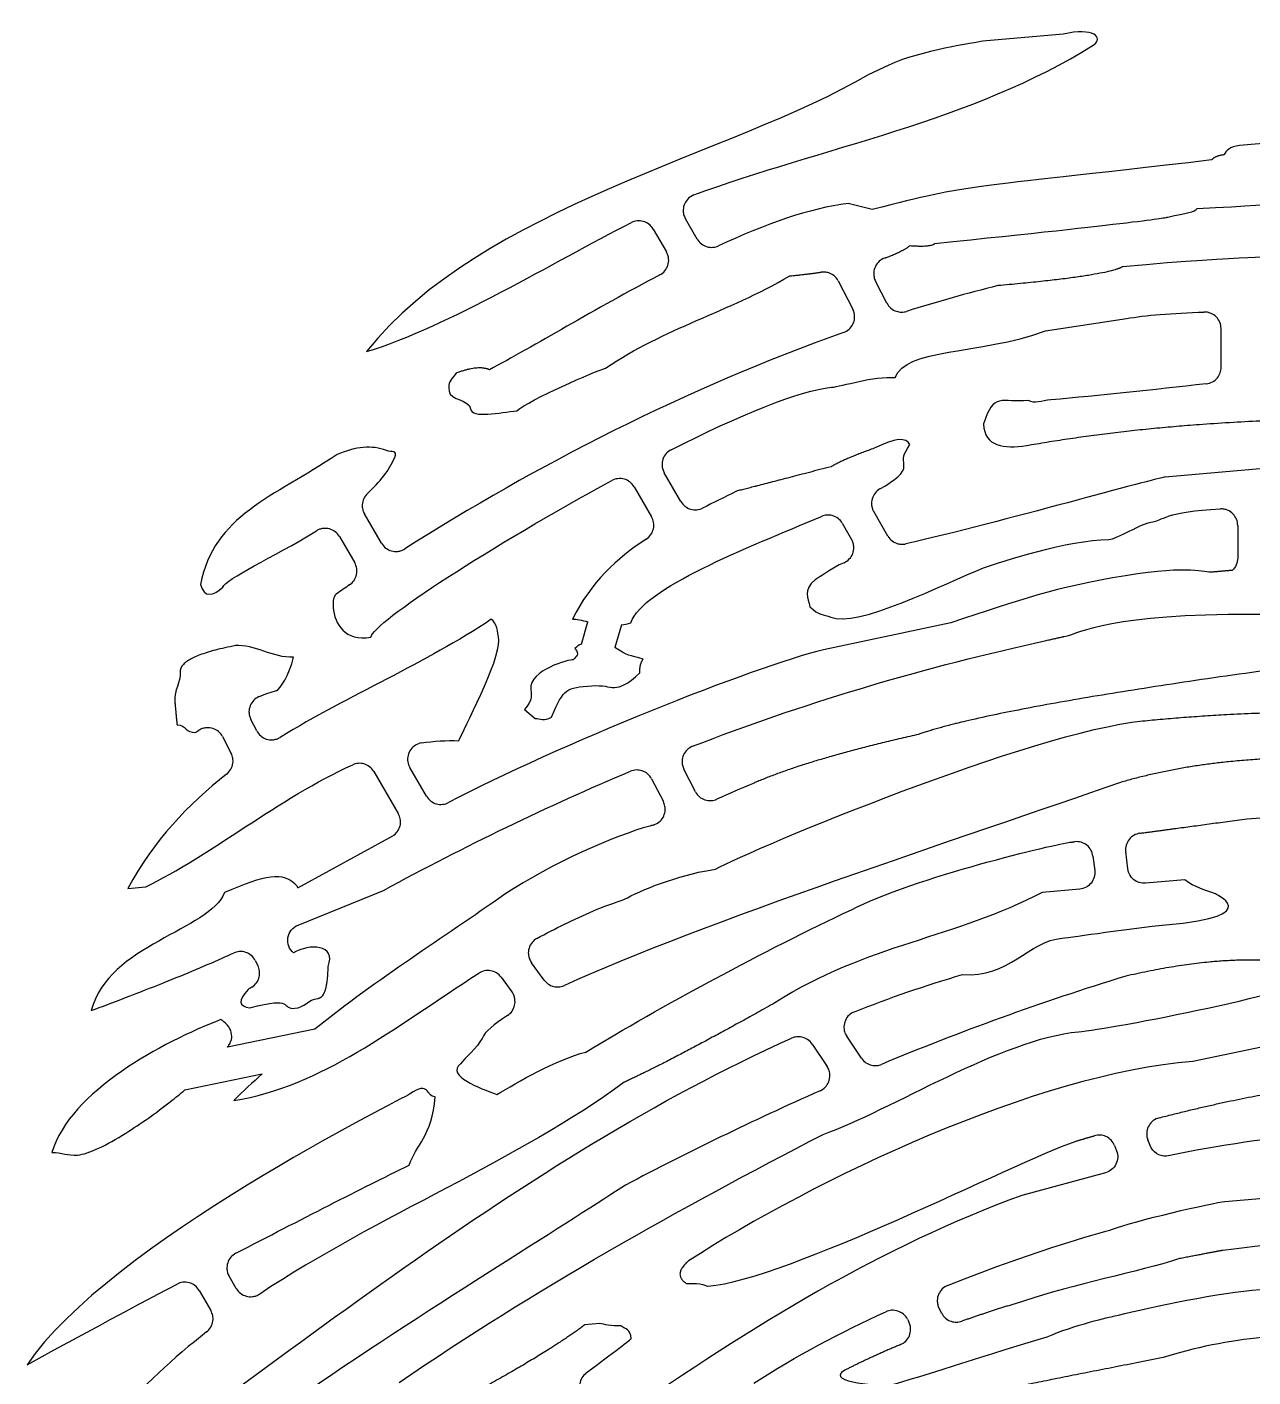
# Model space of a CAD drawing. Header units: inches. Extents: x -29.8 to 29.8, y -43 to 42.9.
# Drawn here: x -29.78 to -1.98, y 12.29 to 42.91 of the extents above; entities that cross this region are included whole.
import ezdxf

# ---------------------------------------------------------------- set-up
doc = ezdxf.new("R2010")
doc.units = ezdxf.units.IN
doc.header["$MEASUREMENT"] = 0

msp = doc.modelspace()

# ---------------------------------------------------------------- linework, layer by layer
for p, q in [((-6.282, 42.747), (-8.105, 42.587)), ((-10.236, 42.043), (-10.705, 41.824)), ((0.748, 40.488), (-2.286, 40.222)), ((-10.609, 38.772), (-11.16, 38.904)), ((-15.579, 38.328), (-15.277, 37.808)), ((-14.579, 38.099), (-14.847, 38.561)), ((-11.382, 37.15), (-11.051, 36.507)), ((-10.279, 36.645), (-10.536, 37.145)), ((-6.682, 36.015), (-4.848, 36.295)), ((-2.702, 35.188), (-2.702, 36.069)), ((-14.949, 32.145), (-15.328, 32.8)), ((-0.776, 32.979), (-3.967, 32.7)), ((-16.009, 32.48), (-15.614, 31.796)), ((-21.737, 31.199), (-22.125, 31.867)), ((-10.255, 31.362), (-10.577, 31.916)), ((-11.291, 31.653), (-11.079, 31.288)), ((-22.692, 31.351), (-22.346, 30.754)), ((-17.204, 28.911), (-17.056, 29.419)), ((-16.296, 29.346), (-16.444, 28.838)), ((-8.831, 29.395), (-11.716, 28.782)), ((-18.493, 27.429), (-18.25, 27.223)), ((-24.567, 26.943), (-24.7, 27.202)), ((-25.343, 26.812), (-25.146, 26.429)), ((-20.718, 25.461), (-21.095, 26.109)), ((-14.62, 25.563), (-14.882, 26.073)), ((-21.911, 26.02), (-21.357, 25.067)), ((-15.613, 25.852), (-15.347, 25.337)), ((-23.637, 23.382), (-21.48, 24.56)), ((-27.488, 23.37), (-27.082, 23.406)), ((-24.601, 21.734), (-24.542, 21.619)), ((-18.046, 21.286), (-18.336, 21.683)), ((-19.023, 21.352), (-18.782, 21.023)), ((-23.249, 20.175), (-25.231, 19.764)), ((-10.856, 19.516), (-11.19, 20.015)), ((-11.974, 19.838), (-11.634, 19.33)), ((-1.6, 19.806), (-3.34, 19.44)), ((-26.196, 18.797), (-24.445, 19.161)), ((-2.619, 16.268), (0.929, 16.578)), ((-25.031, 14.293), (-25.193, 14.571)), ((-25.874, 14.25), (-25.608, 13.792)), ((-9.039, 13.734), (-9.095, 13.843)), ((-16.787, 13.499), (-17.132, 13.469)), ((-9.811, 13.595), (-9.782, 13.538))]:
    msp.add_line(p, q)
for points in [[(-2.325, 31.603), (-2.325, 30.863, -0.213274), (-2.45, 30.584)], [(-3.521, 23.563), (-4.412, 23.485, -0.404603), (-4.817, 23.813), (-4.864, 24.203)], [(-5.607, 24.1), (-5.567, 23.772, -0.42389), (-5.907, 23.354), (-6.761, 23.279)], [(-23.731, 21.905, -0.563648), (-23.63, 22.538), (-21.695, 23.325)], [(-5.117, 17.535), (-5.071, 17.417, -0.445129), (-5.322, 16.92), (-7.218, 16.404)], [(-3.937, 17.297, -0.328407), (-4.312, 17.536), (-4.363, 17.665)]]:
    msp.add_lwpolyline(points, format="xyb")
for points, degree in [([(-5.6, 42.5), (-5.343, 42.67), (-5.603, 42.911), (-6.282, 42.747)], 3), ([(-8.105, 42.587), (-8.265, 42.551), (-9.526, 42.382), (-10.236, 42.043)], 3), ([(-14.653, 39.101), (-11.801, 40.159), (-8.317, 40.783), (-5.6, 42.5)], 3), ([(-10.705, 41.824), (-13.789, 40.01), (-19.479, 38.84), (-22.075, 35.546)], 3), ([(-2.286, 40.222), (-2.509, 40.203), (-2.588, 40.093), (-2.639, 40.012)], 3), ([(-2.916, 39.894), (-8.821, 39.202), (-8.212, 39.378), (-10.609, 38.772)], 3), ([(-2.639, 40.012), (-2.848, 39.981), (-2.916, 39.894)], 2), ([(-11.16, 38.904), (-12.02, 38.806), (-13.044, 38.433), (-14.098, 37.947)], 3), ([(-3.245, 38.792), (-0.845, 38.909), (-1.198, 38.969), (-1.06, 39.002)], 3), ([(-9.192, 38.003), (-4.617, 38.467), (-3.942, 38.589), (-3.909, 38.597)], 3), ([(-3.909, 38.597), (-3.461, 38.701), (-3.312, 38.706), (-3.245, 38.792)], 3), ([(-22.075, 35.546), (-20.186, 36.132), (-17.844, 37.576), (-16.073, 38.474)], 3), ([(-9.753, 37.951), (-9.26, 37.917), (-9.192, 38.003)], 2), ([(-10.327, 37.67), (-9.968, 37.797), (-9.753, 37.951)], 2), ([(-1.357, 37.696), (-1.58, 37.676), (-1.903, 37.738), (-4.937, 37.472)], 3), ([(-4.937, 37.472), (-5.279, 37.263), (-7.762, 37.043)], 2), ([(-15.427, 37.287), (-16.888, 36.52), (-18.296, 35.661), (-19.291, 35.136)], 3), ([(-16.659, 35.168), (-15.305, 36.088), (-13.899, 36.434), (-12.482, 37.263)], 3), ([(-12.482, 37.263), (-12.102, 37.302), (-11.769, 37.349)], 2), ([(-7.762, 37.043), (-8.455, 36.87), (-9.146, 36.675), (-9.833, 36.459)], 3), ([(-4.848, 36.295), (-4.432, 36.375), (-3.802, 36.42), (-3.09, 36.444)], 3), ([(-11.259, 35.982), (-14.833, 34.713), (-18.254, 32.947), (-21.212, 31.071)], 3), ([(-10.091, 34.958), (-9.86, 35.63), (-8.217, 35.464), (-6.682, 36.015)], 3), ([(-20.047, 35.058), (-20.187, 34.858), (-20.224, 34.876), (-20.204, 34.653)], 3), ([(-19.291, 35.136), (-19.54, 35.247), (-20.047, 35.058)], 2), ([(-18.667, 34.205), (-18.383, 34.45), (-16.887, 35.112), (-16.659, 35.168)], 3), ([(-11.532, 34.737), (-11.309, 34.756), (-10.574, 35.001), (-10.091, 34.958)], 3), ([(-20.204, 34.653), (-20.185, 34.43), (-19.738, 34.469), (-19.719, 34.245)], 3), ([(-15.171, 33.322), (-13.638, 34.093), (-12.252, 34.674), (-11.532, 34.737)], 3), ([(-7.069, 34.437), (-7.679, 34.383), (-7.865, 34.636), (-8.085, 33.905)], 3), ([(-3.036, 34.815), (-4.263, 34.679), (-5.453, 34.549), (-6.56, 34.452)], 3), ([(-6.56, 34.452), (-6.783, 34.433), (-6.923, 34.349), (-7.069, 34.437)], 3), ([(-19.719, 34.245), (-19.699, 34.022), (-19.038, 34.17), (-18.667, 34.205)], 3), ([(-7.116, 33.416), (-2.904, 34.163), (2.631, 34.011)], 2), ([(-8.085, 33.905), (-8.072, 33.389), (-7.617, 33.339), (-7.116, 33.416)], 3), ([(-21.628, 33.306), (-21.953, 33.427), (-22.325, 33.394), (-22.742, 33.209)], 3), ([(-9.757, 33.437), (-9.841, 33.609), (-10.099, 33.587), (-10.53, 33.369)], 3), ([(-9.891, 32.947), (-9.91, 33.17), (-9.925, 33.182), (-9.757, 33.437)], 3), ([(-22.742, 33.209), (-24.187, 32.252), (-25.553, 31.814), (-25.838, 30.265)], 3), ([(-22.056, 32.331), (-21.778, 32.588), (-21.557, 32.86), (-21.439, 33.141)], 3), ([(-21.439, 33.141), (-21.376, 33.318), (-21.494, 33.255), (-21.628, 33.306)], 3), ([(-10.53, 33.369), (-11.294, 33.09), (-11.543, 32.936)], 2), ([(-11.543, 32.936), (-13.034, 32.547), (-13.691, 32.38)], 2), ([(-10.436, 32.431), (-10.087, 32.627), (-9.878, 32.801), (-9.891, 32.947)], 3), ([(-21.981, 29.066), (-21.913, 29.419), (-19.215, 31.16), (-16.512, 32.622)], 3), ([(-3.967, 32.7), (-4.167, 32.683), (-7.71, 31.675), (-9.847, 31.185)], 3), ([(-13.691, 32.38), (-13.952, 32.247), (-14.208, 32.121), (-14.457, 31.997)], 3), ([(-4.249, 31.686), (-4.062, 31.703), (-3.952, 31.925), (-2.716, 31.977)], 3), ([(-16.087, 29.393), (-15.794, 30.197), (-13.478, 31.077), (-11.763, 31.809)], 3), ([(-5.248, 31.284), (-5.08, 31.285), (-4.483, 31.666), (-4.249, 31.686)], 3), ([(-25.338, 30.202), (-25.261, 30.401), (-24.215, 30.863), (-23.213, 31.481)], 3), ([(-15.735, 31.294), (-16.409, 30.857), (-16.986, 30.316), (-17.407, 29.479)], 3), ([(-8.086, 30.642), (-7.664, 30.787), (-6.178, 31.277), (-5.248, 31.284)], 3), ([(-11.248, 30.758), (-11.569, 30.613), (-11.646, 30.523), (-11.902, 30.373)], 3), ([(-11.547, 29.524), (-10.985, 29.259), (-8.971, 30.286), (-8.086, 30.642)], 3), ([(-2.89, 30.546), (-3.113, 30.526), (-3.357, 30.707), (-4.865, 30.463)], 3), ([(-11.902, 30.373), (-12.193, 30.121), (-12.059, 29.969), (-12.028, 29.76)], 3), ([(-4.865, 30.463), (-6.494, 30.197), (-7.215, 29.92), (-8.831, 29.395)], 3), ([(-2.45, 30.584), (-2.667, 30.565), (-2.89, 30.546)], 2), ([(-25.838, 30.265), (-25.773, 29.949), (-25.542, 30.005), (-25.338, 30.202)], 3), ([(-22.758, 30.053), (-22.853, 29.969), (-22.833, 29.745)], 2), ([(-22.46, 30.255), (-22.56, 30.188), (-22.659, 30.12), (-22.758, 30.053)], 3), ([(-22.833, 29.745), (-22.8, 29.366), (-22.571, 28.97), (-21.981, 29.066)], 3), ([(-12.028, 29.76), (-11.814, 29.554), (-11.732, 29.597), (-11.547, 29.524)], 3), ([(-19.251, 29.474), (-20.736, 28.479), (-22.469, 27.759), (-24.037, 26.795)], 3), ([(-19.08, 28.995), (-19.099, 29.218), (-19.127, 29.382), (-19.251, 29.474)], 3), ([(-17.407, 29.479), (-17.319, 29.479), (-17.197, 29.451), (-17.056, 29.419)], 3), ([(-6.27, 29.081), (-6.047, 29.1), (-5.405, 29.561), (-2.54, 29.587)], 3), ([(-2.54, 29.587), (5.136, 29.629), (13.359, 28.816), (19.569, 25.414)], 3), ([(-16.296, 29.346), (-16.226, 29.355), (-16.156, 29.37), (-16.087, 29.393)], 3), ([(-25.051, 28.877), (-26.333, 28.63), (-26.302, 28.273)], 2), ([(-23.731, 28.613), (-24.194, 28.592), (-24.627, 28.914), (-25.051, 28.877)], 3), ([(-19.982, 26.718), (-19.904, 26.938), (-19.04, 28.548), (-19.08, 28.995)], 3), ([(-17.351, 28.815), (-17.239, 28.674), (-17.326, 28.64), (-17.39, 28.556)], 3), ([(-17.204, 28.911), (-17.26, 28.887), (-17.31, 28.855), (-17.351, 28.815)], 3), ([(-15.806, 28.572), (-16.097, 28.662), (-16.178, 28.638), (-16.444, 28.838)], 3), ([(-14.684, 26.594), (-12.223, 27.546), (-9.672, 28.324), (-6.903, 28.939)], 3), ([(-6.903, 28.939), (-6.292, 29.079), (-6.27, 29.081)], 2), ([(-24.12, 27.858), (-24.041, 27.888), (-23.825, 28.204), (-23.731, 28.613)], 3), ([(-11.716, 28.782), (-13.266, 28.415), (-17.79, 26.597), (-20.219, 25.317)], 3), ([(-17.39, 28.556), (-17.47, 28.572), (-18.391, 28.324), (-18.353, 27.889)], 3), ([(-15.877, 28.257), (-15.895, 28.432), (-15.806, 28.572)], 2), ([(-26.302, 28.273), (-26.283, 28.05), (-26.445, 27.855), (-26.426, 27.632)], 3), ([(-16.966, 27.965), (-16.464, 28.009), (-16.468, 27.725), (-15.877, 28.257)], 3), ([(-1.709, 28.31), (-7.882, 27.45), (-9.559, 26.864)], 2), ([(-18.353, 27.889), (-18.334, 27.666), (-18.319, 27.654), (-18.493, 27.429)], 3), ([(-17.886, 27.256), (-17.586, 27.935), (-17.557, 27.913), (-16.966, 27.965)], 3), ([(-26.426, 27.632), (-26.406, 27.409), (-26.374, 27.08)], 2), ([(-24.514, 27.719), (-24.377, 27.777), (-24.243, 27.826), (-24.12, 27.858)], 3), ([(-4.483, 27.168), (-2.448, 27.375), (0.098, 27.391)], 2), ([(-26.374, 27.08), (-26.152, 27.072), (-26.181, 26.889), (-25.958, 26.909)], 3), ([(-25.958, 26.909), (-25.953, 26.909), (-25.924, 26.927), (-25.877, 26.957)], 3), ([(-18.25, 27.223), (-18.146, 27.231), (-18.049, 27.15), (-17.886, 27.256)], 3), ([(-14.163, 23.804), (-13.286, 24.288), (-6.98, 26.915), (-4.483, 27.168)], 3), ([(-20.83, 26.668), (-20.548, 26.713), (-20.265, 26.732), (-19.982, 26.718)], 3), ([(-9.559, 26.864), (-12.045, 26.302), (-13.291, 25.76)], 2), ([(-27.082, 23.406), (-25.659, 24.087), (-24.054, 25.422), (-22.389, 26.174)], 3), ([(0.726, 26.275), (-2.462, 26.505), (-4.979, 25.774)], 2), ([(-25.249, 25.962), (-26.127, 25.277), (-26.905, 24.451), (-27.488, 23.37)], 3), ([(-21.695, 23.325), (-19.826, 24.336), (-17.978, 25.235), (-16.091, 26.027)], 3), ([(-4.979, 25.774), (-8.491, 24.543), (-14.525, 22.582), (-17.586, 21.167)], 3), ([(-13.291, 25.76), (-13.588, 25.64), (-13.866, 25.514), (-14.131, 25.393)], 3), ([(-2.114, 24.95), (6.922, 25.558), (14.496, 22.868), (20.84, 18.902)], 3), ([(-4.542, 24.62), (-3.6, 24.746), (-2.114, 24.95)], 2), ([(-21.457, 24.578), (-21.465, 24.572), (-21.473, 24.566), (-21.48, 24.56)], 3), ([(-15.654, 24.784), (-16.408, 24.582), (-17.89, 23.932), (-18.941, 23.236)], 3), ([(-15.579, 24.804), (-15.604, 24.797), (-15.629, 24.79), (-15.654, 24.784)], 3), ([(-11.085, 22.884), (-9.698, 23.613), (-6.366, 24.395), (-6.131, 24.416)], 3), ([(-6.131, 24.416), (-6.095, 24.419), (-6.022, 24.427)], 2), ([(-23.641, 23.41), (-23.976, 23.779), (-24.373, 23.666), (-25.3, 23.274)], 3), ([(-16.163, 23.156), (-15.759, 23.387), (-14.805, 23.724), (-14.163, 23.804)], 3), ([(-23.637, 23.382), (-23.638, 23.391), (-23.64, 23.401), (-23.641, 23.41)], 3), ([(-6.761, 23.279), (-8.702, 22.242), (-10.74, 22.107), (-12.82, 20.772)], 3), ([(-2.829, 23.244), (-3.054, 23.333), (-3.311, 23.39), (-3.521, 23.563)], 3), ([(-25.3, 23.274), (-25.628, 22.414), (-27.94, 22.096), (-28.317, 20.6)], 3), ([(-18.941, 23.236), (-20.37, 22.233), (-21.785, 21.344), (-23.249, 20.175)], 3), ([(-16.932, 22.86), (-16.705, 22.969), (-16.495, 23.011), (-16.163, 23.156)], 3), ([(-3.964, 22.544), (-1.573, 22.738), (-2.915, 23.271), (-2.829, 23.244)], 3), ([(-18.214, 22.234), (-17.806, 22.457), (-17.38, 22.669), (-16.932, 22.86)], 3), ([(-17.102, 19.658), (-15.442, 20.671), (-13.009, 21.984), (-11.085, 22.884)], 3), ([(-6.301, 22.242), (-6.078, 22.262), (-4.702, 22.472), (-3.964, 22.544)], 3), ([(-22.948, 21.595), (-22.753, 22.108), (-23.382, 22.124), (-23.731, 21.905)], 3), ([(-8.567, 21.414), (-7.522, 21.327), (-7.06, 22.176), (-6.301, 22.242)], 3), ([(-1.76, 21.74), (-3.102, 21.785), (-4.863, 21.377)], 2), ([(-25.089, 18.558), (-23.092, 18.872), (-21.467, 20.203), (-19.528, 21.447)], 3), ([(-23.181, 20.874), (-22.958, 20.894), (-22.948, 21.595)], 2), ([(-5.935, 20.115), (-5.232, 20.177), (-0.705, 21.043), (-0.252, 21.465)], 3), ([(-11.015, 20.572), (-10.212, 20.889), (-9.397, 21.171), (-8.567, 21.414)], 3), ([(-4.863, 21.377), (-6.781, 20.792), (-8.629, 20.115), (-10.4, 19.378)], 3), ([(-24.761, 21.076), (-24.992, 20.829), (-24.98, 20.69), (-24.724, 20.659)], 3), ([(-24.676, 21.13), (-24.708, 21.11), (-24.737, 21.091), (-24.761, 21.076)], 3), ([(-24.724, 20.659), (-23.707, 20.942), (-24.025, 20.621), (-23.701, 20.649)], 3), ([(-23.701, 20.649), (-23.478, 20.668), (-23.404, 20.855), (-23.181, 20.874)], 3), ([(-12.82, 20.772), (-15.104, 19.491), (-16.232, 18.974)], 2), ([(-25.377, 20.392), (-26.705, 19.882), (-28.796, 18.773), (-29.209, 17.38)], 3), ([(-18.883, 20.486), (-19.191, 20.29), (-19.391, 20.115), (-19.459, 19.967)], 3), ([(-29.443, 8.808), (-24.049, 12.57), (-18.608, 17.199), (-12.439, 19.972)], 3), ([(-19.459, 19.967), (-19.558, 19.751), (-19.856, 19.514), (-19.948, 19.391)], 3), ([(-11.721, 17.79), (-10.208, 18.326), (-7.653, 19.965), (-5.935, 20.115)], 3), ([(-19.123, 18.692), (-18.655, 18.974), (-17.779, 19.485), (-17.102, 19.658)], 3), ([(-19.948, 19.391), (-20.276, 19.115), (-19.516, 18.842), (-19.123, 18.692)], 3), ([(-3.34, 19.44), (-6.865, 19.18), (-11.947, 16.751), (-14.78, 14.917)], 3), ([(-24.445, 19.161), (-24.658, 18.968), (-24.873, 18.768), (-25.089, 18.558)], 3), ([(-20.523, 18.643), (-20.737, 18.641), (-20.636, 19.025), (-21.102, 18.699)], 3), ([(-21.102, 18.699), (-21.175, 18.647), (-27.956, 15.294), (-29.775, 12.561)], 3), ([(-16.232, 18.974), (-18.669, 17.181), (-21.777, 15.971), (-24.5, 14.168)], 3), ([(-11.794, 18.779), (-13.329, 18.099), (-14.802, 17.377), (-16.208, 16.638)], 3), ([(-4.107, 18.164), (-1.984, 18.715), (-0.446, 18.889)], 2), ([(-21.11, 17.092), (-20.96, 17.547), (-20.592, 17.746), (-20.523, 18.643)], 3), ([(-21.338, 12.164), (-18.274, 14.257), (-14.981, 16.106), (-11.721, 17.79)], 3), ([(1.091, 17.942), (0.868, 17.922), (-1.514, 17.806), (-3.937, 17.297)], 3), ([(-14.335, 14.344), (-12.516, 14.503), (-7.416, 17.134), (-6.012, 17.629)], 3), ([(-6.012, 17.629), (-5.789, 17.696), (-5.571, 17.759)], 2), ([(-25.042, 15.092), (-23.576, 15.855), (-22.195, 16.557), (-21.11, 17.092)], 3), ([(-16.208, 16.638), (-18.313, 15.227), (-29.092, 8.758), (-28.946, 7.084)], 3), ([(-7.218, 16.404), (-10.365, 15.263), (-13.395, 13.412), (-16.268, 11.4)], 3), ([(-5.139, 15.643), (-4.753, 15.807), (-2.842, 16.249), (-2.619, 16.268)], 3), ([(-8.902, 14.363), (-6.823, 15.197), (-5.157, 15.635), (-5.139, 15.643)], 3), ([(3.144, 15.309), (1.379, 15.448), (0.044, 15.5), (-2.665, 15.156)], 3), ([(-2.665, 15.156), (-2.926, 15.11), (-3.644, 14.97)], 2), ([(-14.78, 14.917), (-15.138, 14.606), (-14.821, 14.404)], 2), ([(-3.644, 14.97), (-4.596, 14.663), (-6.051, 14.387), (-7.156, 14.014)], 3), ([(-14.821, 14.404), (-14.465, 14.433), (-14.357, 14.342), (-14.335, 14.344)], 3), ([(-2.004, 14.253), (-0.007, 14.428), (3.51, 14.227), (7.076, 13.813)], 3), ([(-29.775, 12.561), (-28.693, 13.157), (-27.527, 13.784), (-26.373, 14.394)], 3), ([(-5.146, 13.663), (-4.578, 13.802), (-2.919, 14.173), (-2.004, 14.253)], 3), ([(-7.156, 14.014), (-7.904, 13.789), (-8.581, 13.551)], 2), ([(-16.308, 13.448), (-16.526, 13.432), (-16.696, 13.483), (-16.787, 13.499)], 3), ([(-13.294, 12.146), (-12.346, 12.764), (-11.308, 13.305), (-10.3, 13.765)], 3), ([(-6.645, 13.196), (-6.047, 13.463), (-5.178, 13.655), (-5.146, 13.663)], 3), ([(-25.702, 13.308), (-27.201, 12.143), (-28.516, 10.72), (-29.443, 8.808)], 3), ([(-17.132, 13.469), (-18.136, 12.699), (-20.797, 11.309)], 2), ([(-16.075, 13.157), (-16.094, 13.38), (-16.196, 13.358), (-16.308, 13.448)], 3), ([(-10.27, 12.091), (-10.047, 12.11), (-7.636, 12.918), (-6.645, 13.196)], 3), ([(-1.777, 13.182), (-2.469, 13.121), (-3.35, 12.943), (-4.014, 12.725)], 3), ([(-17.095, 12.376), (-16.471, 12.843), (-16.074, 13.15), (-16.075, 13.157)], 3), ([(-9.97, 13.02), (-10.649, 12.737), (-11.236, 12.437)], 2), ([(-4.014, 12.725), (-7.562, 12.035), (-9.104, 11.687)], 2), ([(-11.236, 12.437), (-11.726, 12.141), (-10.292, 12.089), (-10.27, 12.091)], 3)]:
    msp.add_open_spline(points, degree=degree)
for points, knots in [([(-14.653, 39.101), (-14.699, 39.084), (-14.741, 39.058), (-14.813, 38.992), (-14.842, 38.952), (-14.883, 38.863), (-14.895, 38.816), (-14.899, 38.731), (-14.896, 38.695), (-14.879, 38.625), (-14.865, 38.592), (-14.847, 38.561)], [0, 0, 0, 0, 0.372089, 0.372089, 0.744178, 0.744178, 1.116267, 1.116267, 1.389766, 1.389766, 1.663266, 1.663266, 1.663266, 1.663266]), ([(-15.579, 38.328), (-15.604, 38.37), (-15.636, 38.407), (-15.714, 38.467), (-15.758, 38.489), (-15.85, 38.514), (-15.896, 38.517), (-15.988, 38.508), (-16.032, 38.495), (-16.073, 38.474)], [0, 0, 0, 0, 0.372089, 0.372089, 0.744178, 0.744178, 1.095274, 1.095274, 1.446369, 1.446369, 1.446369, 1.446369]), ([(-14.579, 38.099), (-14.555, 38.057), (-14.522, 38.02), (-14.445, 37.96), (-14.401, 37.938), (-14.311, 37.914), (-14.267, 37.91), (-14.18, 37.917), (-14.137, 37.929), (-14.098, 37.947)], [0, 0, 0, 0, 0.372089, 0.372089, 0.744178, 0.744178, 1.077659, 1.077659, 1.411141, 1.411141, 1.411141, 1.411141]), ([(-15.427, 37.287), (-15.384, 37.31), (-15.345, 37.341), (-15.283, 37.416), (-15.259, 37.459), (-15.229, 37.552), (-15.224, 37.601), (-15.23, 37.677), (-15.235, 37.705), (-15.252, 37.758), (-15.263, 37.783), (-15.277, 37.808)], [0, 0, 0, 0, 0.372089, 0.372089, 0.744178, 0.744178, 1.116267, 1.116267, 1.328263, 1.328263, 1.540259, 1.540259, 1.540259, 1.540259]), ([(-10.327, 37.67), (-10.373, 37.654), (-10.416, 37.629), (-10.489, 37.564), (-10.518, 37.525), (-10.561, 37.437), (-10.574, 37.39), (-10.579, 37.307), (-10.577, 37.273), (-10.563, 37.207), (-10.552, 37.175), (-10.536, 37.145)], [0, 0, 0, 0, 0.372089, 0.372089, 0.744178, 0.744178, 1.116267, 1.116267, 1.373707, 1.373707, 1.631147, 1.631147, 1.631147, 1.631147]), ([(-11.382, 37.15), (-11.404, 37.193), (-11.435, 37.232), (-11.509, 37.295), (-11.552, 37.319), (-11.626, 37.343), (-11.654, 37.349), (-11.711, 37.354), (-11.74, 37.353), (-11.769, 37.349)], [0, 0, 0, 0, 0.372089, 0.372089, 0.744178, 0.744178, 0.962878, 0.962878, 1.181579, 1.181579, 1.181579, 1.181579]), ([(-11.259, 35.982), (-11.213, 35.999), (-11.171, 36.024), (-11.098, 36.089), (-11.069, 36.128), (-11.026, 36.216), (-11.014, 36.264), (-11.009, 36.346), (-11.011, 36.38), (-11.025, 36.446), (-11.036, 36.477), (-11.051, 36.507)], [0, 0, 0, 0, 0.372089, 0.372089, 0.744178, 0.744178, 1.116267, 1.116267, 1.37218, 1.37218, 1.628094, 1.628094, 1.628094, 1.628094]), ([(-10.279, 36.645), (-10.257, 36.602), (-10.226, 36.563), (-10.152, 36.5), (-10.109, 36.476), (-10.025, 36.449), (-9.987, 36.442), (-9.909, 36.442), (-9.871, 36.448), (-9.833, 36.459)], [0, 0, 0, 0, 0.372089, 0.372089, 0.744178, 0.744178, 1.040246, 1.040246, 1.336314, 1.336314, 1.336314, 1.336314]), ([(-2.702, 36.069), (-2.702, 36.118), (-2.712, 36.166), (-2.749, 36.257), (-2.776, 36.298), (-2.844, 36.367), (-2.885, 36.395), (-2.955, 36.425), (-2.981, 36.433), (-3.035, 36.443), (-3.062, 36.445), (-3.09, 36.444)], [0, 0, 0, 0, 0.372089, 0.372089, 0.744178, 0.744178, 1.116267, 1.116267, 1.324034, 1.324034, 1.531802, 1.531802, 1.531802, 1.531802]), ([(-3.036, 34.815), (-2.987, 34.82), (-2.94, 34.835), (-2.855, 34.882), (-2.817, 34.914), (-2.759, 34.985), (-2.738, 35.022), (-2.709, 35.103), (-2.702, 35.145), (-2.702, 35.188)], [0, 0, 0, 0, 0.372089, 0.372089, 0.744178, 0.744178, 1.06965, 1.06965, 1.395123, 1.395123, 1.395123, 1.395123]), ([(-15.171, 33.322), (-15.215, 33.3), (-15.254, 33.27), (-15.318, 33.197), (-15.342, 33.154), (-15.374, 33.061), (-15.38, 33.012), (-15.375, 32.935), (-15.37, 32.906), (-15.353, 32.851), (-15.342, 32.825), (-15.328, 32.8)], [0, 0, 0, 0, 0.372089, 0.372089, 0.744178, 0.744178, 1.116267, 1.116267, 1.335948, 1.335948, 1.555629, 1.555629, 1.555629, 1.555629]), ([(-16.009, 32.48), (-16.033, 32.522), (-16.066, 32.559), (-16.143, 32.619), (-16.187, 32.641), (-16.281, 32.667), (-16.33, 32.67), (-16.426, 32.659), (-16.471, 32.644), (-16.512, 32.622)], [0, 0, 0, 0, 0.372089, 0.372089, 0.744178, 0.744178, 1.116267, 1.116267, 1.473975, 1.473975, 1.473975, 1.473975]), ([(-22.056, 32.331), (-22.091, 32.297), (-22.12, 32.257), (-22.161, 32.169), (-22.173, 32.121), (-22.177, 32.036), (-22.173, 32.001), (-22.156, 31.931), (-22.143, 31.898), (-22.125, 31.867)], [0, 0, 0, 0, 0.372089, 0.372089, 0.744178, 0.744178, 1.016299, 1.016299, 1.288419, 1.288419, 1.288419, 1.288419]), ([(-10.436, 32.431), (-10.478, 32.407), (-10.516, 32.375), (-10.577, 32.299), (-10.599, 32.255), (-10.626, 32.161), (-10.63, 32.112), (-10.622, 32.037), (-10.617, 32.012), (-10.6, 31.962), (-10.59, 31.938), (-10.577, 31.916)], [0, 0, 0, 0, 0.372089, 0.372089, 0.744178, 0.744178, 1.116267, 1.116267, 1.314964, 1.314964, 1.513661, 1.513661, 1.513661, 1.513661]), ([(-14.949, 32.145), (-14.925, 32.103), (-14.893, 32.066), (-14.815, 32.006), (-14.771, 31.984), (-14.68, 31.959), (-14.634, 31.955), (-14.543, 31.964), (-14.498, 31.977), (-14.457, 31.997)], [0, 0, 0, 0, 0.372089, 0.372089, 0.744178, 0.744178, 1.09306, 1.09306, 1.441943, 1.441943, 1.441943, 1.441943]), ([(-2.325, 31.603), (-2.325, 31.652), (-2.334, 31.7), (-2.371, 31.79), (-2.398, 31.831), (-2.467, 31.901), (-2.508, 31.929), (-2.578, 31.959), (-2.605, 31.967), (-2.66, 31.977), (-2.688, 31.979), (-2.716, 31.977)], [0, 0, 0, 0, 0.372089, 0.372089, 0.744178, 0.744178, 1.116267, 1.116267, 1.328504, 1.328504, 1.540741, 1.540741, 1.540741, 1.540741]), ([(-15.735, 31.294), (-15.694, 31.32), (-15.658, 31.355), (-15.603, 31.435), (-15.583, 31.48), (-15.562, 31.576), (-15.561, 31.625), (-15.577, 31.716), (-15.592, 31.758), (-15.614, 31.796)], [0, 0, 0, 0, 0.372089, 0.372089, 0.744178, 0.744178, 1.116267, 1.116267, 1.451574, 1.451574, 1.451574, 1.451574]), ([(-11.291, 31.653), (-11.316, 31.695), (-11.348, 31.732), (-11.426, 31.792), (-11.47, 31.813), (-11.557, 31.837), (-11.599, 31.841), (-11.683, 31.836), (-11.724, 31.826), (-11.763, 31.809)], [0, 0, 0, 0, 0.372089, 0.372089, 0.744178, 0.744178, 1.063633, 1.063633, 1.383088, 1.383088, 1.383088, 1.383088]), ([(-22.692, 31.351), (-22.717, 31.393), (-22.749, 31.43), (-22.827, 31.489), (-22.871, 31.511), (-22.965, 31.537), (-23.014, 31.54), (-23.089, 31.531), (-23.116, 31.525), (-23.166, 31.507), (-23.191, 31.495), (-23.213, 31.481)], [0, 0, 0, 0, 0.372089, 0.372089, 0.744178, 0.744178, 1.116267, 1.116267, 1.321111, 1.321111, 1.525955, 1.525955, 1.525955, 1.525955]), ([(-11.248, 30.758), (-11.204, 30.779), (-11.164, 30.807), (-11.097, 30.878), (-11.071, 30.92), (-11.036, 31.011), (-11.028, 31.06), (-11.029, 31.14), (-11.034, 31.171), (-11.051, 31.232), (-11.064, 31.261), (-11.079, 31.288)], [0, 0, 0, 0, 0.372089, 0.372089, 0.744178, 0.744178, 1.116267, 1.116267, 1.355719, 1.355719, 1.595171, 1.595171, 1.595171, 1.595171]), ([(-10.255, 31.362), (-10.23, 31.32), (-10.198, 31.282), (-10.12, 31.223), (-10.076, 31.201), (-9.999, 31.18), (-9.969, 31.176), (-9.907, 31.174), (-9.877, 31.178), (-9.847, 31.185)], [0, 0, 0, 0, 0.372089, 0.372089, 0.744178, 0.744178, 0.978534, 0.978534, 1.21289, 1.21289, 1.21289, 1.21289]), ([(-21.737, 31.199), (-21.713, 31.157), (-21.68, 31.12), (-21.603, 31.061), (-21.558, 31.039), (-21.464, 31.013), (-21.415, 31.01), (-21.339, 31.019), (-21.312, 31.025), (-21.26, 31.044), (-21.235, 31.056), (-21.212, 31.071)], [0, 0, 0, 0, 0.372089, 0.372089, 0.744178, 0.744178, 1.116267, 1.116267, 1.326808, 1.326808, 1.537349, 1.537349, 1.537349, 1.537349]), ([(-22.46, 30.255), (-22.42, 30.282), (-22.385, 30.317), (-22.331, 30.398), (-22.312, 30.444), (-22.293, 30.536), (-22.293, 30.582), (-22.307, 30.672), (-22.323, 30.715), (-22.346, 30.754)], [0, 0, 0, 0, 0.372089, 0.372089, 0.744178, 0.744178, 1.090379, 1.090379, 1.43658, 1.43658, 1.43658, 1.43658]), ([(-24.514, 27.719), (-24.559, 27.7), (-24.599, 27.672), (-24.668, 27.603), (-24.695, 27.562), (-24.732, 27.471), (-24.742, 27.423), (-24.742, 27.344), (-24.738, 27.315), (-24.724, 27.257), (-24.714, 27.229), (-24.7, 27.202)], [0, 0, 0, 0, 0.372089, 0.372089, 0.744178, 0.744178, 1.116267, 1.116267, 1.342943, 1.342943, 1.569619, 1.569619, 1.569619, 1.569619]), ([(-25.343, 26.812), (-25.365, 26.855), (-25.396, 26.894), (-25.47, 26.957), (-25.513, 26.981), (-25.606, 27.011), (-25.655, 27.017), (-25.734, 27.012), (-25.764, 27.006), (-25.823, 26.986), (-25.851, 26.973), (-25.877, 26.957)], [0, 0, 0, 0, 0.372089, 0.372089, 0.744178, 0.744178, 1.116267, 1.116267, 1.35091, 1.35091, 1.585554, 1.585554, 1.585554, 1.585554]), ([(-24.567, 26.943), (-24.544, 26.9), (-24.514, 26.861), (-24.439, 26.798), (-24.396, 26.774), (-24.304, 26.743), (-24.255, 26.737), (-24.176, 26.743), (-24.147, 26.749), (-24.09, 26.767), (-24.062, 26.78), (-24.037, 26.795)], [0, 0, 0, 0, 0.372089, 0.372089, 0.744178, 0.744178, 1.116267, 1.116267, 1.344367, 1.344367, 1.572468, 1.572468, 1.572468, 1.572468]), ([(-20.83, 26.668), (-20.879, 26.66), (-20.925, 26.643), (-21.008, 26.592), (-21.044, 26.558), (-21.102, 26.48), (-21.123, 26.435), (-21.146, 26.34), (-21.149, 26.291), (-21.135, 26.196), (-21.119, 26.15), (-21.095, 26.109)], [0, 0, 0, 0, 0.372089, 0.372089, 0.744178, 0.744178, 1.116267, 1.116267, 1.488355, 1.488355, 1.850583, 1.850583, 1.850583, 1.850583]), ([(-25.249, 25.962), (-25.21, 25.992), (-25.178, 26.029), (-25.129, 26.114), (-25.114, 26.161), (-25.102, 26.247), (-25.103, 26.285), (-25.116, 26.359), (-25.128, 26.396), (-25.146, 26.429)], [0, 0, 0, 0, 0.372089, 0.372089, 0.744178, 0.744178, 1.032866, 1.032866, 1.321553, 1.321553, 1.321553, 1.321553]), ([(-14.684, 26.594), (-14.73, 26.576), (-14.772, 26.55), (-14.842, 26.483), (-14.871, 26.443), (-14.911, 26.353), (-14.922, 26.305), (-14.925, 26.225), (-14.922, 26.193), (-14.908, 26.131), (-14.897, 26.101), (-14.882, 26.073)], [0, 0, 0, 0, 0.372089, 0.372089, 0.744178, 0.744178, 1.116267, 1.116267, 1.358853, 1.358853, 1.601439, 1.601439, 1.601439, 1.601439]), ([(-21.911, 26.02), (-21.935, 26.063), (-21.968, 26.1), (-22.045, 26.159), (-22.089, 26.181), (-22.178, 26.205), (-22.222, 26.209), (-22.308, 26.202), (-22.35, 26.192), (-22.389, 26.174)], [0, 0, 0, 0, 0.372089, 0.372089, 0.744178, 0.744178, 1.073665, 1.073665, 1.403152, 1.403152, 1.403152, 1.403152]), ([(-15.613, 25.852), (-15.635, 25.896), (-15.666, 25.935), (-15.74, 25.998), (-15.783, 26.022), (-15.872, 26.051), (-15.917, 26.057), (-16.006, 26.054), (-16.05, 26.044), (-16.091, 26.027)], [0, 0, 0, 0, 0.372089, 0.372089, 0.744178, 0.744178, 1.085027, 1.085027, 1.425876, 1.425876, 1.425876, 1.425876]), ([(-20.718, 25.461), (-20.694, 25.418), (-20.661, 25.381), (-20.584, 25.322), (-20.54, 25.3), (-20.446, 25.274), (-20.396, 25.271), (-20.303, 25.282), (-20.259, 25.296), (-20.219, 25.317)], [0, 0, 0, 0, 0.372089, 0.372089, 0.744178, 0.744178, 1.116267, 1.116267, 1.461332, 1.461332, 1.461332, 1.461332]), ([(-14.62, 25.563), (-14.598, 25.519), (-14.567, 25.481), (-14.493, 25.417), (-14.45, 25.393), (-14.357, 25.363), (-14.308, 25.357), (-14.215, 25.364), (-14.171, 25.375), (-14.131, 25.393)], [0, 0, 0, 0, 0.372089, 0.372089, 0.744178, 0.744178, 1.116267, 1.116267, 1.456607, 1.456607, 1.456607, 1.456607]), ([(-15.579, 24.804), (-15.532, 24.818), (-15.488, 24.84), (-15.411, 24.9), (-15.379, 24.938), (-15.331, 25.023), (-15.315, 25.069), (-15.304, 25.155), (-15.305, 25.193), (-15.318, 25.267), (-15.33, 25.303), (-15.347, 25.337)], [0, 0, 0, 0, 0.372089, 0.372089, 0.744178, 0.744178, 1.116267, 1.116267, 1.403658, 1.403658, 1.691049, 1.691049, 1.691049, 1.691049]), ([(-21.457, 24.578), (-21.418, 24.607), (-21.385, 24.643), (-21.335, 24.727), (-21.318, 24.773), (-21.304, 24.864), (-21.305, 24.906), (-21.321, 24.99), (-21.336, 25.03), (-21.357, 25.067)], [0, 0, 0, 0, 0.372089, 0.372089, 0.744178, 0.744178, 1.067656, 1.067656, 1.391134, 1.391134, 1.391134, 1.391134]), ([(-4.542, 24.62), (-4.59, 24.613), (-4.637, 24.597), (-4.721, 24.549), (-4.758, 24.516), (-4.818, 24.439), (-4.84, 24.395), (-4.866, 24.301), (-4.87, 24.252), (-4.864, 24.203)], [0, 0, 0, 0, 0.372089, 0.372089, 0.744178, 0.744178, 1.116267, 1.116267, 1.488108, 1.488108, 1.488108, 1.488108]), ([(-5.607, 24.1), (-5.613, 24.148), (-5.628, 24.195), (-5.676, 24.28), (-5.708, 24.318), (-5.784, 24.379), (-5.828, 24.401), (-5.923, 24.429), (-5.973, 24.433), (-6.022, 24.427)], [0, 0, 0, 0, 0.372089, 0.372089, 0.744178, 0.744178, 1.116267, 1.116267, 1.495643, 1.495643, 1.495643, 1.495643]), ([(-18.214, 22.234), (-18.257, 22.21), (-18.294, 22.179), (-18.356, 22.103), (-18.379, 22.059), (-18.407, 21.966), (-18.412, 21.917), (-18.403, 21.835), (-18.396, 21.802), (-18.372, 21.74), (-18.356, 21.71), (-18.336, 21.683)], [0, 0, 0, 0, 0.372089, 0.372089, 0.744178, 0.744178, 1.116267, 1.116267, 1.370518, 1.370518, 1.624769, 1.624769, 1.624769, 1.624769]), ([(-28.317, 20.6), (-27.854, 20.77), (-27.26, 20.996), (-26.662, 21.236), (-26.182, 21.429), (-25.7, 21.63), (-25.273, 21.821), (-25.211, 21.849), (-25.15, 21.876), (-25.09, 21.903)], [0, 0, 0, 0, 0.1444815, 0.1444815, 0.1444815, 0.2606176, 0.2606176, 0.2606176, 0.2775058, 0.2775058, 0.2775058, 0.2775058]), ([(-24.601, 21.734), (-24.623, 21.777), (-24.654, 21.816), (-24.728, 21.879), (-24.771, 21.903), (-24.864, 21.934), (-24.913, 21.94), (-25.006, 21.933), (-25.05, 21.922), (-25.09, 21.903)], [0, 0, 0, 0, 0.372089, 0.372089, 0.744178, 0.744178, 1.116267, 1.116267, 1.455612, 1.455612, 1.455612, 1.455612]), ([(-24.676, 21.13), (-24.634, 21.156), (-24.598, 21.19), (-24.542, 21.27), (-24.521, 21.315), (-24.5, 21.405), (-24.498, 21.45), (-24.509, 21.537), (-24.522, 21.58), (-24.542, 21.619)], [0, 0, 0, 0, 0.372089, 0.372089, 0.744178, 0.744178, 1.080826, 1.080826, 1.417473, 1.417473, 1.417473, 1.417473]), ([(-19.023, 21.352), (-19.052, 21.392), (-19.088, 21.425), (-19.172, 21.476), (-19.218, 21.493), (-19.311, 21.508), (-19.358, 21.507), (-19.447, 21.489), (-19.49, 21.471), (-19.528, 21.447)], [0, 0, 0, 0, 0.372089, 0.372089, 0.744178, 0.744178, 1.093167, 1.093167, 1.442156, 1.442156, 1.442156, 1.442156]), ([(-18.046, 21.286), (-18.017, 21.247), (-17.98, 21.213), (-17.897, 21.162), (-17.851, 21.145), (-17.766, 21.132), (-17.729, 21.131), (-17.655, 21.141), (-17.619, 21.152), (-17.586, 21.167)], [0, 0, 0, 0, 0.372089, 0.372089, 0.744178, 0.744178, 1.027239, 1.027239, 1.3103, 1.3103, 1.3103, 1.3103]), ([(-18.883, 20.486), (-18.842, 20.512), (-18.807, 20.546), (-18.75, 20.626), (-18.73, 20.671), (-18.709, 20.766), (-18.707, 20.815), (-18.72, 20.892), (-18.728, 20.92), (-18.751, 20.974), (-18.765, 21), (-18.782, 21.023)], [0, 0, 0, 0, 0.372089, 0.372089, 0.744178, 0.744178, 1.116267, 1.116267, 1.338782, 1.338782, 1.561297, 1.561297, 1.561297, 1.561297]), ([(-11.015, 20.572), (-11.061, 20.555), (-11.102, 20.528), (-11.173, 20.46), (-11.201, 20.42), (-11.241, 20.331), (-11.251, 20.283), (-11.254, 20.195), (-11.249, 20.157), (-11.227, 20.082), (-11.211, 20.047), (-11.19, 20.015)], [0, 0, 0, 0, 0.372089, 0.372089, 0.744178, 0.744178, 1.116267, 1.116267, 1.410617, 1.410617, 1.704968, 1.704968, 1.704968, 1.704968]), ([(-25.231, 19.764), (-25.214, 19.788), (-25.2, 19.811), (-25.187, 19.832), (-25.165, 19.871), (-25.148, 19.907), (-25.138, 19.942), (-25.131, 19.966), (-25.128, 19.99), (-25.129, 20.01), (-25.135, 20.071), (-25.149, 20.133), (-25.174, 20.184), (-25.207, 20.252), (-25.26, 20.302), (-25.313, 20.343), (-25.335, 20.361), (-25.357, 20.377), (-25.377, 20.392)], [0.6512467, 0.6512467, 0.6512467, 0.6512467, 0.6641149, 0.6641149, 0.6641149, 0.6869515, 0.6869515, 0.6869515, 0.7031165, 0.7031165, 0.7031165, 0.8055687, 0.8055687, 0.8055687, 0.9437146, 0.9437146, 0.9437146, 1, 1, 1, 1]), ([(-11.974, 19.838), (-12.001, 19.879), (-12.036, 19.914), (-12.117, 19.968), (-12.162, 19.987), (-12.248, 20.005), (-12.288, 20.007), (-12.365, 19.998), (-12.403, 19.988), (-12.439, 19.972)], [0, 0, 0, 0, 0.372089, 0.372089, 0.744178, 0.744178, 1.042436, 1.042436, 1.340694, 1.340694, 1.340694, 1.340694]), ([(-11.794, 18.779), (-11.749, 18.799), (-11.709, 18.827), (-11.641, 18.898), (-11.615, 18.939), (-11.579, 19.03), (-11.57, 19.079), (-11.571, 19.163), (-11.577, 19.199), (-11.598, 19.268), (-11.614, 19.3), (-11.634, 19.33)], [0, 0, 0, 0, 0.372089, 0.372089, 0.744178, 0.744178, 1.116267, 1.116267, 1.390493, 1.390493, 1.66472, 1.66472, 1.66472, 1.66472]), ([(-10.856, 19.516), (-10.828, 19.475), (-10.794, 19.44), (-10.713, 19.386), (-10.667, 19.367), (-10.583, 19.349), (-10.545, 19.347), (-10.471, 19.354), (-10.434, 19.364), (-10.4, 19.378)], [0, 0, 0, 0, 0.372089, 0.372089, 0.744178, 0.744178, 1.028929, 1.028929, 1.313679, 1.313679, 1.313679, 1.313679]), ([(-29.209, 17.38), (-28.992, 17.379), (-28.85, 17.301), (-28.627, 17.321), (-28.381, 17.342), (-27.972, 17.544), (-27.531, 17.82), (-27.198, 18.029), (-26.847, 18.28), (-26.527, 18.53), (-26.412, 18.62), (-26.302, 18.709), (-26.196, 18.797)], [0, 0, 0, 0, 0.3333333, 0.3333333, 0.3333333, 0.4314234, 0.4314234, 0.4314234, 0.5056398, 0.5056398, 0.5056398, 0.5322956, 0.5322956, 0.5322956, 0.5322956]), ([(-4.107, 18.164), (-4.155, 18.152), (-4.199, 18.13), (-4.277, 18.072), (-4.31, 18.035), (-4.36, 17.951), (-4.377, 17.905), (-4.389, 17.824), (-4.389, 17.792), (-4.382, 17.727), (-4.374, 17.696), (-4.363, 17.665)], [0, 0, 0, 0, 0.372089, 0.372089, 0.744178, 0.744178, 1.116267, 1.116267, 1.363632, 1.363632, 1.610998, 1.610998, 1.610998, 1.610998]), ([(-5.117, 17.535), (-5.134, 17.581), (-5.161, 17.622), (-5.228, 17.693), (-5.268, 17.721), (-5.353, 17.76), (-5.396, 17.77), (-5.484, 17.777), (-5.529, 17.772), (-5.571, 17.759)], [0, 0, 0, 0, 0.372089, 0.372089, 0.744178, 0.744178, 1.081114, 1.081114, 1.418051, 1.418051, 1.418051, 1.418051]), ([(-25.042, 15.092), (-25.085, 15.069), (-25.124, 15.039), (-25.187, 14.964), (-25.21, 14.921), (-25.24, 14.828), (-25.246, 14.779), (-25.24, 14.702), (-25.235, 14.675), (-25.218, 14.621), (-25.207, 14.595), (-25.193, 14.571)], [0, 0, 0, 0, 0.372089, 0.372089, 0.744178, 0.744178, 1.116267, 1.116267, 1.33001, 1.33001, 1.543753, 1.543753, 1.543753, 1.543753]), ([(-25.874, 14.25), (-25.898, 14.292), (-25.931, 14.329), (-26.008, 14.389), (-26.052, 14.411), (-26.147, 14.437), (-26.196, 14.44), (-26.289, 14.428), (-26.333, 14.415), (-26.373, 14.394)], [0, 0, 0, 0, 0.372089, 0.372089, 0.744178, 0.744178, 1.116267, 1.116267, 1.462447, 1.462447, 1.462447, 1.462447]), ([(-25.031, 14.293), (-25.007, 14.25), (-24.974, 14.213), (-24.897, 14.154), (-24.852, 14.132), (-24.758, 14.106), (-24.709, 14.103), (-24.632, 14.112), (-24.604, 14.119), (-24.55, 14.139), (-24.524, 14.152), (-24.5, 14.168)], [0, 0, 0, 0, 0.372089, 0.372089, 0.744178, 0.744178, 1.116267, 1.116267, 1.336166, 1.336166, 1.556065, 1.556065, 1.556065, 1.556065]), ([(-8.902, 14.363), (-8.947, 14.345), (-8.988, 14.318), (-9.058, 14.25), (-9.086, 14.209), (-9.125, 14.12), (-9.136, 14.072), (-9.138, 13.992), (-9.134, 13.961), (-9.12, 13.9), (-9.11, 13.871), (-9.095, 13.843)], [0, 0, 0, 0, 0.372089, 0.372089, 0.744178, 0.744178, 1.116267, 1.116267, 1.353011, 1.353011, 1.589755, 1.589755, 1.589755, 1.589755]), ([(-25.702, 13.308), (-25.664, 13.338), (-25.631, 13.375), (-25.583, 13.46), (-25.567, 13.507), (-25.555, 13.596), (-25.556, 13.637), (-25.573, 13.718), (-25.587, 13.757), (-25.608, 13.792)], [0, 0, 0, 0, 0.372089, 0.372089, 0.744178, 0.744178, 1.057904, 1.057904, 1.37163, 1.37163, 1.37163, 1.37163]), ([(-9.811, 13.595), (-9.834, 13.639), (-9.864, 13.677), (-9.939, 13.741), (-9.982, 13.765), (-10.074, 13.795), (-10.123, 13.801), (-10.216, 13.795), (-10.26, 13.783), (-10.3, 13.765)], [0, 0, 0, 0, 0.372089, 0.372089, 0.744178, 0.744178, 1.116267, 1.116267, 1.455523, 1.455523, 1.455523, 1.455523]), ([(-9.97, 13.02), (-9.925, 13.039), (-9.884, 13.066), (-9.815, 13.135), (-9.788, 13.176), (-9.75, 13.266), (-9.74, 13.315), (-9.74, 13.394), (-9.743, 13.424), (-9.757, 13.482), (-9.768, 13.511), (-9.782, 13.538)], [0, 0, 0, 0, 0.372089, 0.372089, 0.744178, 0.744178, 1.116267, 1.116267, 1.346023, 1.346023, 1.575779, 1.575779, 1.575779, 1.575779]), ([(-9.039, 13.734), (-9.017, 13.69), (-8.986, 13.652), (-8.912, 13.588), (-8.869, 13.564), (-8.783, 13.536), (-8.743, 13.53), (-8.661, 13.531), (-8.62, 13.538), (-8.581, 13.551)], [0, 0, 0, 0, 0.372089, 0.372089, 0.744178, 0.744178, 1.056372, 1.056372, 1.368565, 1.368565, 1.368565, 1.368565]), ([(-17.095, 12.376), (-17.134, 12.346), (-17.167, 12.31), (-17.217, 12.226), (-17.233, 12.179), (-17.248, 12.083), (-17.246, 12.034), (-17.226, 11.952), (-17.212, 11.918), (-17.176, 11.857), (-17.154, 11.829), (-17.129, 11.804)], [0, 0, 0, 0, 0.372089, 0.372089, 0.744178, 0.744178, 1.116267, 1.116267, 1.38724, 1.38724, 1.658212, 1.658212, 1.658212, 1.658212])]:
    msp.add_open_spline(points, degree=3, knots=knots)

doc.saveas('drawing.dxf')
